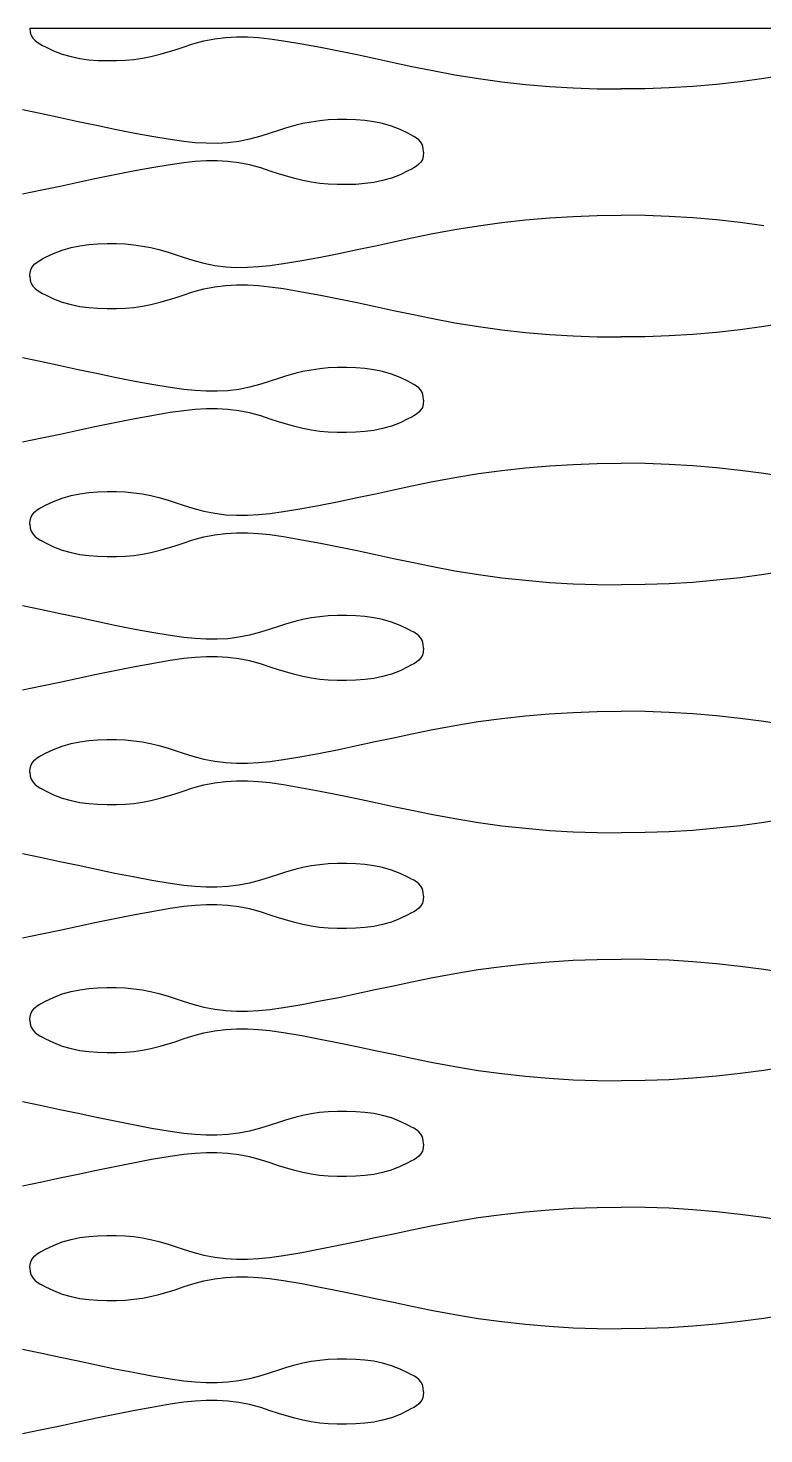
# Model space of a CAD drawing. Extents: x -53 to 53, y -73 to 73.
# Drawn here: x -13.16 to 3.17, y 0.07 to 31.25 of the extents above; entities that cross this region are included whole.
import ezdxf

# ---------------------------------------------------------------- set-up
doc = ezdxf.new("R2010")
doc.units = 0
doc.header["$MEASUREMENT"] = 0
doc.layers.get('0').update_dxf_attribs({"linetype": 'CONTINUOUS'})

msp = doc.modelspace()

# ---------------------------------------------------------------- linework, layer by layer
for p, q in [((-13.118, 31.248), (-13.111, 31.16)), ((-13.118, 31.248), (13.118, 31.248)), ((-13.111, 31.16), (-13.089, 31.087)), ((-13.089, 31.087), (-13.056, 31.028)), ((-13.056, 31.028), (-13.012, 30.978)), ((-13.012, 30.978), (-12.96, 30.936)), ((-12.96, 30.936), (-12.901, 30.899)), ((-12.901, 30.899), (-12.837, 30.865)), ((-9.715, 30.827), (-9.501, 30.898)), ((-9.501, 30.898), (-9.257, 30.963)), ((-9.257, 30.963), (-9.015, 31.01)), ((-9.015, 31.01), (-8.774, 31.04)), ((-8.774, 31.04), (-8.533, 31.054)), ((-8.533, 31.054), (-8.29, 31.053)), ((-8.29, 31.053), (-8.046, 31.039)), ((-8.046, 31.039), (-7.798, 31.013)), ((-7.798, 31.013), (-7.493, 30.969)), ((-7.493, 30.969), (-7.083, 30.901)), ((-7.083, 30.901), (-6.674, 30.826)), ((-12.837, 30.865), (-12.77, 30.83)), ((-12.77, 30.83), (-12.596, 30.746)), ((-12.596, 30.746), (-12.401, 30.671)), ((-12.401, 30.671), (-12.205, 30.615)), ((-12.205, 30.615), (-12.009, 30.574)), ((-12.009, 30.574), (-11.811, 30.548)), ((-10.81, 30.553), (-10.623, 30.581)), ((-10.623, 30.581), (-10.439, 30.617)), ((-10.439, 30.617), (-10.256, 30.661)), ((-10.256, 30.661), (-10.075, 30.712)), ((-10.075, 30.712), (-9.895, 30.767)), ((-9.895, 30.767), (-9.715, 30.827)), ((-6.674, 30.826), (-6.267, 30.745)), ((-6.267, 30.745), (-5.86, 30.66)), ((-5.86, 30.66), (-5.454, 30.574)), ((-5.454, 30.574), (-5.048, 30.487)), ((-11.811, 30.548), (-11.611, 30.533)), ((-11.611, 30.533), (-11.408, 30.527)), ((-11.408, 30.527), (-11.201, 30.528)), ((-11.201, 30.528), (-11.001, 30.535)), ((-11.001, 30.535), (-10.81, 30.553)), ((-5.048, 30.487), (-4.642, 30.4)), ((-4.642, 30.4), (-4.216, 30.312)), ((-4.216, 30.312), (-3.692, 30.214)), ((-3.692, 30.214), (-3.168, 30.13)), ((-3.168, 30.13), (-2.644, 30.058)), ((-2.644, 30.058), (-2.118, 30)), ((-2.118, 30), (-1.592, 29.955)), ((-1.592, 29.955), (-1.064, 29.924)), ((1.592, 29.955), (1.064, 29.924)), ((2.119, 30), (1.592, 29.955)), ((2.644, 30.058), (2.119, 30)), ((3.169, 30.13), (2.644, 30.058)), ((3.692, 30.214), (3.169, 30.13)), ((-1.064, 29.924), (-0.533, 29.904)), ((-0.533, 29.904), (0, 29.898)), ((0.534, 29.904), (0, 29.898)), ((1.064, 29.924), (0.534, 29.904)), ((-12.857, 29.346), (-13.283, 29.434)), ((-12.451, 29.259), (-12.857, 29.346)), ((-12.045, 29.172), (-12.451, 29.259)), ((-11.639, 29.085), (-12.045, 29.172)), ((-11.233, 29.001), (-11.639, 29.085)), ((-10.826, 28.92), (-11.233, 29.001)), ((-7.424, 29.034), (-7.604, 28.978)), ((-7.243, 29.085), (-7.424, 29.034)), ((-7.061, 29.129), (-7.243, 29.085)), ((-6.876, 29.165), (-7.061, 29.129)), ((-6.689, 29.193), (-6.876, 29.165)), ((-6.498, 29.211), (-6.689, 29.193)), ((-6.299, 29.218), (-6.498, 29.211)), ((-6.092, 29.219), (-6.299, 29.218)), ((-5.888, 29.213), (-6.092, 29.219)), ((-5.688, 29.198), (-5.888, 29.213)), ((-5.49, 29.171), (-5.688, 29.198)), ((-5.294, 29.131), (-5.49, 29.171)), ((-5.099, 29.075), (-5.294, 29.131)), ((-4.904, 29), (-5.099, 29.075)), ((-4.73, 28.916), (-4.904, 29)), ((-10.417, 28.845), (-10.826, 28.92)), ((-10.007, 28.776), (-10.417, 28.845)), ((-9.702, 28.732), (-10.007, 28.776)), ((-9.454, 28.707), (-9.702, 28.732)), ((-9.21, 28.693), (-9.454, 28.707)), ((-8.967, 28.692), (-9.21, 28.693)), ((-8.726, 28.706), (-8.967, 28.692)), ((-8.485, 28.736), (-8.726, 28.706)), ((-8.243, 28.782), (-8.485, 28.736)), ((-7.998, 28.848), (-8.243, 28.782)), ((-7.785, 28.919), (-7.998, 28.848)), ((-7.604, 28.978), (-7.785, 28.919)), ((-4.663, 28.881), (-4.73, 28.916)), ((-4.599, 28.847), (-4.663, 28.881)), ((-4.54, 28.81), (-4.599, 28.847)), ((-4.487, 28.768), (-4.54, 28.81)), ((-4.444, 28.718), (-4.487, 28.768)), ((-4.41, 28.658), (-4.444, 28.718)), ((-4.389, 28.586), (-4.41, 28.658)), ((-4.389, 28.41), (-4.41, 28.337)), ((-4.382, 28.498), (-4.389, 28.586)), ((-4.382, 28.498), (-4.389, 28.41)), ((-10.826, 28.076), (-11.233, 27.995)), ((-10.417, 28.151), (-10.826, 28.076)), ((-10.007, 28.219), (-10.417, 28.151)), ((-9.702, 28.263), (-10.007, 28.219)), ((-9.454, 28.289), (-9.702, 28.263)), ((-9.21, 28.303), (-9.454, 28.289)), ((-8.967, 28.304), (-9.21, 28.303)), ((-8.726, 28.29), (-8.967, 28.304)), ((-8.485, 28.26), (-8.726, 28.29)), ((-8.243, 28.213), (-8.485, 28.26)), ((-7.998, 28.148), (-8.243, 28.213)), ((-7.785, 28.077), (-7.998, 28.148)), ((-7.604, 28.017), (-7.785, 28.077)), ((-4.73, 28.08), (-4.904, 27.996)), ((-4.663, 28.115), (-4.73, 28.08)), ((-4.599, 28.149), (-4.663, 28.115)), ((-4.54, 28.186), (-4.599, 28.149)), ((-4.487, 28.228), (-4.54, 28.186)), ((-4.444, 28.278), (-4.487, 28.228)), ((-4.41, 28.337), (-4.444, 28.278)), ((-12.045, 27.824), (-12.451, 27.737)), ((-11.639, 27.91), (-12.045, 27.824)), ((-11.233, 27.995), (-11.639, 27.91)), ((-7.424, 27.962), (-7.604, 28.017)), ((-7.243, 27.911), (-7.424, 27.962)), ((-7.061, 27.867), (-7.243, 27.911)), ((-6.876, 27.831), (-7.061, 27.867)), ((-6.689, 27.803), (-6.876, 27.831)), ((-6.498, 27.785), (-6.689, 27.803)), ((-6.299, 27.778), (-6.498, 27.785)), ((-6.092, 27.777), (-6.299, 27.778)), ((-5.889, 27.783), (-6.092, 27.777)), ((-5.688, 27.798), (-5.889, 27.783)), ((-5.49, 27.824), (-5.688, 27.798)), ((-5.294, 27.865), (-5.49, 27.824)), ((-5.099, 27.921), (-5.294, 27.865)), ((-4.904, 27.996), (-5.099, 27.921)), ((-12.857, 27.65), (-13.284, 27.562)), ((-12.451, 27.737), (-12.857, 27.65)), ((-3.692, 26.782), (-3.168, 26.866)), ((-3.168, 26.866), (-2.644, 26.937)), ((-2.644, 26.937), (-2.119, 26.995)), ((-2.119, 26.995), (-1.592, 27.04)), ((-1.592, 27.04), (-1.064, 27.072)), ((-1.064, 27.072), (-0.533, 27.091)), ((-0.533, 27.091), (0, 27.098)), ((0.534, 27.091), (0, 27.098)), ((1.064, 27.072), (0.534, 27.091)), ((1.592, 27.04), (1.064, 27.072)), ((2.119, 26.995), (1.592, 27.04)), ((2.644, 26.937), (2.119, 26.995)), ((3.169, 26.866), (2.644, 26.937)), ((-5.454, 26.422), (-5.048, 26.509)), ((-5.048, 26.509), (-4.642, 26.596)), ((-4.642, 26.596), (-4.216, 26.684)), ((-4.216, 26.684), (-3.692, 26.782)), ((-12.77, 26.166), (-12.596, 26.25)), ((-12.596, 26.25), (-12.401, 26.325)), ((-12.401, 26.325), (-12.206, 26.381)), ((-12.206, 26.381), (-12.01, 26.421)), ((-12.01, 26.421), (-11.812, 26.448)), ((-11.812, 26.448), (-11.611, 26.463)), ((-11.611, 26.463), (-11.408, 26.469)), ((-11.408, 26.469), (-11.201, 26.468)), ((-11.201, 26.468), (-11.002, 26.461)), ((-11.002, 26.461), (-10.811, 26.443)), ((-10.811, 26.443), (-10.624, 26.415)), ((-10.624, 26.415), (-10.439, 26.379)), ((-10.439, 26.379), (-10.257, 26.335)), ((-10.257, 26.335), (-10.076, 26.284)), ((-10.076, 26.284), (-9.896, 26.228)), ((-9.896, 26.228), (-9.715, 26.169)), ((-6.674, 26.17), (-6.267, 26.251)), ((-6.267, 26.251), (-5.86, 26.335)), ((-5.86, 26.335), (-5.454, 26.422)), ((-13.111, 25.836), (-13.09, 25.908)), ((-13.09, 25.908), (-13.056, 25.968)), ((-13.056, 25.968), (-13.013, 26.018)), ((-13.013, 26.018), (-12.96, 26.06)), ((-12.96, 26.06), (-12.901, 26.097)), ((-12.901, 26.097), (-12.837, 26.131)), ((-12.837, 26.131), (-12.77, 26.166)), ((-9.715, 26.169), (-9.502, 26.098)), ((-9.502, 26.098), (-9.257, 26.032)), ((-9.257, 26.032), (-9.015, 25.986)), ((-9.015, 25.986), (-8.774, 25.956)), ((-8.774, 25.956), (-8.533, 25.942)), ((-8.533, 25.942), (-8.29, 25.943)), ((-8.29, 25.943), (-8.046, 25.957)), ((-8.046, 25.957), (-7.798, 25.982)), ((-7.798, 25.982), (-7.493, 26.026)), ((-7.493, 26.026), (-7.083, 26.095)), ((-7.083, 26.095), (-6.674, 26.17)), ((-13.118, 25.748), (-13.111, 25.836)), ((-13.118, 25.748), (-13.111, 25.66)), ((-13.111, 25.66), (-13.089, 25.587)), ((-13.089, 25.587), (-13.056, 25.528)), ((-13.056, 25.528), (-13.012, 25.478)), ((-13.012, 25.478), (-12.96, 25.436)), ((-12.96, 25.436), (-12.901, 25.399)), ((-12.901, 25.399), (-12.837, 25.365)), ((-12.837, 25.365), (-12.77, 25.33)), ((-12.77, 25.33), (-12.596, 25.246)), ((-10.075, 25.212), (-9.895, 25.267)), ((-9.895, 25.267), (-9.715, 25.327)), ((-9.715, 25.327), (-9.501, 25.398)), ((-9.501, 25.398), (-9.257, 25.463)), ((-9.257, 25.463), (-9.015, 25.51)), ((-9.015, 25.51), (-8.774, 25.54)), ((-8.774, 25.54), (-8.533, 25.554)), ((-8.533, 25.554), (-8.29, 25.553)), ((-8.29, 25.553), (-8.046, 25.539)), ((-8.046, 25.539), (-7.798, 25.513)), ((-7.798, 25.513), (-7.493, 25.469)), ((-7.493, 25.469), (-7.083, 25.401)), ((-7.083, 25.401), (-6.674, 25.326)), ((-6.674, 25.326), (-6.267, 25.245)), ((-12.596, 25.246), (-12.401, 25.171)), ((-12.401, 25.171), (-12.206, 25.115)), ((-12.206, 25.115), (-12.009, 25.074)), ((-12.009, 25.074), (-11.811, 25.048)), ((-11.811, 25.048), (-11.611, 25.033)), ((-11.611, 25.033), (-11.408, 25.027)), ((-11.408, 25.027), (-11.201, 25.028)), ((-11.201, 25.028), (-11.001, 25.035)), ((-11.001, 25.035), (-10.811, 25.053)), ((-10.811, 25.053), (-10.623, 25.081)), ((-10.623, 25.081), (-10.439, 25.117)), ((-10.439, 25.117), (-10.256, 25.161)), ((-10.256, 25.161), (-10.075, 25.212)), ((-6.267, 25.245), (-5.86, 25.16)), ((-5.86, 25.16), (-5.454, 25.074)), ((-5.454, 25.074), (-5.048, 24.987)), ((-5.048, 24.987), (-4.642, 24.9)), ((-4.642, 24.9), (-4.216, 24.812)), ((-4.216, 24.812), (-3.692, 24.714)), ((-3.692, 24.714), (-3.168, 24.63)), ((3.692, 24.714), (3.168, 24.63)), ((-3.168, 24.63), (-2.644, 24.558)), ((-2.644, 24.558), (-2.119, 24.5)), ((-2.119, 24.5), (-1.592, 24.455)), ((-1.592, 24.455), (-1.064, 24.424)), ((-1.064, 24.424), (-0.533, 24.404)), ((-0.533, 24.404), (0, 24.398)), ((0.533, 24.404), (0, 24.398)), ((1.064, 24.424), (0.533, 24.404)), ((1.592, 24.455), (1.064, 24.424)), ((2.119, 24.5), (1.592, 24.455)), ((2.644, 24.558), (2.119, 24.5)), ((3.168, 24.63), (2.644, 24.558)), ((-12.857, 23.846), (-13.284, 23.934)), ((-12.451, 23.759), (-12.857, 23.846)), ((-12.045, 23.672), (-12.451, 23.759)), ((-6.498, 23.711), (-6.689, 23.693)), ((-6.299, 23.718), (-6.498, 23.711)), ((-6.092, 23.719), (-6.299, 23.718)), ((-5.889, 23.713), (-6.092, 23.719)), ((-5.688, 23.698), (-5.889, 23.713)), ((-5.49, 23.671), (-5.688, 23.698)), ((-11.639, 23.585), (-12.045, 23.672)), ((-11.233, 23.501), (-11.639, 23.585)), ((-10.826, 23.42), (-11.233, 23.501)), ((-10.417, 23.345), (-10.826, 23.42)), ((-7.785, 23.419), (-7.998, 23.348)), ((-7.605, 23.478), (-7.785, 23.419)), ((-7.424, 23.534), (-7.605, 23.478)), ((-7.243, 23.585), (-7.424, 23.534)), ((-7.061, 23.629), (-7.243, 23.585)), ((-6.876, 23.665), (-7.061, 23.629)), ((-6.689, 23.693), (-6.876, 23.665)), ((-5.294, 23.631), (-5.49, 23.671)), ((-5.099, 23.575), (-5.294, 23.631)), ((-4.904, 23.5), (-5.099, 23.575)), ((-4.73, 23.416), (-4.904, 23.5)), ((-4.663, 23.381), (-4.73, 23.416)), ((-10.007, 23.276), (-10.417, 23.345)), ((-9.702, 23.232), (-10.007, 23.276)), ((-9.454, 23.207), (-9.702, 23.232)), ((-9.21, 23.193), (-9.454, 23.207)), ((-8.967, 23.192), (-9.21, 23.193)), ((-8.726, 23.206), (-8.967, 23.192)), ((-8.485, 23.236), (-8.726, 23.206)), ((-8.243, 23.282), (-8.485, 23.236)), ((-7.998, 23.348), (-8.243, 23.282)), ((-4.599, 23.347), (-4.663, 23.381)), ((-4.54, 23.31), (-4.599, 23.347)), ((-4.488, 23.268), (-4.54, 23.31)), ((-4.444, 23.218), (-4.488, 23.268)), ((-4.411, 23.158), (-4.444, 23.218)), ((-4.389, 23.086), (-4.411, 23.158)), ((-4.382, 22.998), (-4.389, 23.086)), ((-9.702, 22.763), (-10.007, 22.719)), ((-9.454, 22.789), (-9.702, 22.763)), ((-9.21, 22.803), (-9.454, 22.789)), ((-8.967, 22.804), (-9.21, 22.803)), ((-8.726, 22.79), (-8.967, 22.804)), ((-8.485, 22.76), (-8.726, 22.79)), ((-4.444, 22.778), (-4.488, 22.728)), ((-4.411, 22.837), (-4.444, 22.778)), ((-4.389, 22.91), (-4.411, 22.837)), ((-4.382, 22.998), (-4.389, 22.91)), ((-11.233, 22.495), (-11.64, 22.41)), ((-10.826, 22.576), (-11.233, 22.495)), ((-10.417, 22.651), (-10.826, 22.576)), ((-10.007, 22.719), (-10.417, 22.651)), ((-8.243, 22.713), (-8.485, 22.76)), ((-7.998, 22.648), (-8.243, 22.713)), ((-7.785, 22.577), (-7.998, 22.648)), ((-7.605, 22.517), (-7.785, 22.577)), ((-7.424, 22.462), (-7.605, 22.517)), ((-7.243, 22.411), (-7.424, 22.462)), ((-4.904, 22.496), (-5.099, 22.421)), ((-4.73, 22.58), (-4.904, 22.496)), ((-4.663, 22.615), (-4.73, 22.58)), ((-4.599, 22.649), (-4.663, 22.615)), ((-4.54, 22.686), (-4.599, 22.649)), ((-4.488, 22.728), (-4.54, 22.686)), ((-12.858, 22.15), (-13.284, 22.062)), ((-12.451, 22.237), (-12.858, 22.15)), ((-12.046, 22.324), (-12.451, 22.237)), ((-11.64, 22.41), (-12.046, 22.324)), ((-7.061, 22.367), (-7.243, 22.411)), ((-6.876, 22.331), (-7.061, 22.367)), ((-6.689, 22.303), (-6.876, 22.331)), ((-6.499, 22.285), (-6.689, 22.303)), ((-6.299, 22.278), (-6.499, 22.285)), ((-6.092, 22.277), (-6.299, 22.278)), ((-5.889, 22.283), (-6.092, 22.277)), ((-5.688, 22.298), (-5.889, 22.283)), ((-5.49, 22.324), (-5.688, 22.298)), ((-5.294, 22.365), (-5.49, 22.324)), ((-5.099, 22.421), (-5.294, 22.365)), ((-2.119, 21.495), (-1.592, 21.54)), ((-1.592, 21.54), (-1.064, 21.572)), ((-1.064, 21.572), (-0.533, 21.591)), ((-0.533, 21.591), (0, 21.598)), ((0.533, 21.591), (0, 21.598)), ((1.064, 21.572), (0.533, 21.591)), ((1.592, 21.54), (1.064, 21.572)), ((2.119, 21.495), (1.592, 21.54)), ((-4.216, 21.184), (-3.692, 21.282)), ((-3.692, 21.282), (-3.168, 21.366)), ((-3.168, 21.366), (-2.644, 21.437)), ((-2.644, 21.437), (-2.119, 21.495)), ((2.644, 21.437), (2.119, 21.495)), ((3.168, 21.366), (2.644, 21.437)), ((3.692, 21.282), (3.168, 21.366)), ((-12.206, 20.881), (-12.01, 20.921)), ((-12.01, 20.921), (-11.812, 20.948)), ((-11.812, 20.948), (-11.612, 20.963)), ((-11.612, 20.963), (-11.408, 20.969)), ((-11.408, 20.969), (-11.201, 20.968)), ((-11.201, 20.968), (-11.002, 20.961)), ((-11.002, 20.961), (-10.811, 20.943)), ((-10.811, 20.943), (-10.624, 20.915)), ((-10.624, 20.915), (-10.439, 20.879)), ((-5.86, 20.835), (-5.454, 20.922)), ((-5.454, 20.922), (-5.048, 21.009)), ((-5.048, 21.009), (-4.642, 21.096)), ((-4.642, 21.096), (-4.216, 21.184)), ((-12.961, 20.56), (-12.902, 20.597)), ((-12.902, 20.597), (-12.838, 20.631)), ((-12.838, 20.631), (-12.77, 20.666)), ((-12.77, 20.666), (-12.596, 20.75)), ((-12.596, 20.75), (-12.401, 20.825)), ((-12.401, 20.825), (-12.206, 20.881)), ((-10.439, 20.879), (-10.257, 20.835)), ((-10.257, 20.835), (-10.076, 20.784)), ((-10.076, 20.784), (-9.896, 20.728)), ((-9.896, 20.728), (-9.715, 20.669)), ((-9.715, 20.669), (-9.502, 20.598)), ((-9.502, 20.598), (-9.258, 20.532)), ((-7.493, 20.526), (-7.083, 20.595)), ((-7.083, 20.595), (-6.675, 20.67)), ((-6.675, 20.67), (-6.267, 20.751)), ((-6.267, 20.751), (-5.86, 20.835)), ((-13.118, 20.248), (-13.111, 20.336)), ((-13.111, 20.336), (-13.09, 20.408)), ((-13.09, 20.408), (-13.056, 20.468)), ((-13.056, 20.468), (-13.013, 20.518)), ((-13.013, 20.518), (-12.961, 20.56)), ((-9.258, 20.532), (-9.015, 20.486)), ((-9.015, 20.486), (-8.774, 20.456)), ((-8.774, 20.456), (-8.533, 20.442)), ((-8.533, 20.442), (-8.29, 20.443)), ((-8.29, 20.443), (-8.046, 20.457)), ((-8.046, 20.457), (-7.798, 20.482)), ((-7.798, 20.482), (-7.493, 20.526)), ((-13.118, 20.248), (-13.111, 20.16)), ((-13.111, 20.16), (-13.09, 20.087)), ((-13.09, 20.087), (-13.056, 20.028)), ((-13.056, 20.028), (-13.013, 19.978)), ((-13.013, 19.978), (-12.96, 19.936)), ((-9.502, 19.898), (-9.257, 19.963)), ((-9.257, 19.963), (-9.015, 20.01)), ((-9.015, 20.01), (-8.774, 20.04)), ((-8.774, 20.04), (-8.533, 20.054)), ((-8.533, 20.054), (-8.29, 20.053)), ((-8.29, 20.053), (-8.046, 20.039)), ((-8.046, 20.039), (-7.798, 20.013)), ((-7.798, 20.013), (-7.493, 19.969)), ((-7.493, 19.969), (-7.083, 19.901)), ((-12.96, 19.936), (-12.901, 19.899)), ((-12.901, 19.899), (-12.837, 19.865)), ((-12.837, 19.865), (-12.77, 19.83)), ((-12.77, 19.83), (-12.596, 19.746)), ((-12.596, 19.746), (-12.401, 19.671)), ((-12.401, 19.671), (-12.206, 19.615)), ((-10.439, 19.617), (-10.257, 19.661)), ((-10.257, 19.661), (-10.076, 19.712)), ((-10.076, 19.712), (-9.895, 19.767)), ((-9.895, 19.767), (-9.715, 19.827)), ((-9.715, 19.827), (-9.502, 19.898)), ((-7.083, 19.901), (-6.674, 19.826)), ((-6.674, 19.826), (-6.267, 19.745)), ((-6.267, 19.745), (-5.86, 19.66)), ((-5.86, 19.66), (-5.454, 19.574)), ((-12.206, 19.615), (-12.01, 19.574)), ((-12.01, 19.574), (-11.812, 19.548)), ((-11.812, 19.548), (-11.611, 19.533)), ((-11.611, 19.533), (-11.408, 19.527)), ((-11.408, 19.527), (-11.201, 19.528)), ((-11.201, 19.528), (-11.002, 19.535)), ((-11.002, 19.535), (-10.811, 19.553)), ((-10.811, 19.553), (-10.624, 19.581)), ((-10.624, 19.581), (-10.439, 19.617)), ((-5.454, 19.574), (-5.048, 19.487)), ((-5.048, 19.487), (-4.642, 19.4)), ((-4.642, 19.4), (-4.216, 19.312)), ((-4.216, 19.312), (-3.692, 19.214)), ((-3.692, 19.214), (-3.168, 19.13)), ((-3.168, 19.13), (-2.644, 19.058)), ((-2.644, 19.058), (-2.119, 19)), ((2.644, 19.058), (2.119, 19)), ((3.168, 19.13), (2.644, 19.058)), ((3.692, 19.214), (3.168, 19.13)), ((-2.119, 19), (-1.592, 18.955)), ((-1.592, 18.955), (-1.064, 18.924)), ((-1.064, 18.924), (-0.533, 18.904)), ((-0.533, 18.904), (0, 18.898)), ((0.533, 18.904), (0, 18.898)), ((1.064, 18.924), (0.533, 18.904)), ((1.592, 18.955), (1.064, 18.924)), ((2.119, 19), (1.592, 18.955)), ((-12.858, 18.346), (-13.284, 18.434)), ((-12.451, 18.259), (-12.858, 18.346)), ((-12.046, 18.172), (-12.451, 18.259)), ((-11.64, 18.085), (-12.046, 18.172)), ((-11.233, 18.001), (-11.64, 18.085)), ((-7.243, 18.085), (-7.424, 18.034)), ((-7.061, 18.129), (-7.243, 18.085)), ((-6.876, 18.165), (-7.061, 18.129)), ((-6.689, 18.193), (-6.876, 18.165)), ((-6.499, 18.211), (-6.689, 18.193)), ((-6.299, 18.218), (-6.499, 18.211)), ((-6.092, 18.219), (-6.299, 18.218)), ((-5.889, 18.213), (-6.092, 18.219)), ((-5.688, 18.198), (-5.889, 18.213)), ((-5.49, 18.171), (-5.688, 18.198)), ((-5.294, 18.131), (-5.49, 18.171)), ((-5.099, 18.075), (-5.294, 18.131)), ((-10.826, 17.92), (-11.233, 18.001)), ((-10.417, 17.845), (-10.826, 17.92)), ((-10.007, 17.776), (-10.417, 17.845)), ((-9.702, 17.732), (-10.007, 17.776)), ((-8.243, 17.782), (-8.485, 17.736)), ((-7.999, 17.848), (-8.243, 17.782)), ((-7.785, 17.919), (-7.999, 17.848)), ((-7.605, 17.978), (-7.785, 17.919)), ((-7.424, 18.034), (-7.605, 17.978)), ((-4.904, 18), (-5.099, 18.075)), ((-4.73, 17.916), (-4.904, 18)), ((-4.663, 17.881), (-4.73, 17.916)), ((-4.599, 17.847), (-4.663, 17.881)), ((-4.54, 17.81), (-4.599, 17.847)), ((-4.488, 17.768), (-4.54, 17.81)), ((-9.454, 17.707), (-9.702, 17.732)), ((-9.21, 17.693), (-9.454, 17.707)), ((-8.967, 17.692), (-9.21, 17.693)), ((-8.726, 17.706), (-8.967, 17.692)), ((-8.485, 17.736), (-8.726, 17.706)), ((-4.444, 17.718), (-4.488, 17.768)), ((-4.411, 17.658), (-4.444, 17.718)), ((-4.39, 17.586), (-4.411, 17.658)), ((-4.382, 17.498), (-4.39, 17.586)), ((-4.382, 17.498), (-4.39, 17.41)), ((-10.417, 17.151), (-10.826, 17.076)), ((-10.007, 17.219), (-10.417, 17.151)), ((-9.702, 17.263), (-10.007, 17.219)), ((-9.454, 17.289), (-9.702, 17.263)), ((-9.21, 17.303), (-9.454, 17.289)), ((-8.967, 17.304), (-9.21, 17.303)), ((-8.726, 17.29), (-8.967, 17.304)), ((-8.485, 17.26), (-8.726, 17.29)), ((-8.243, 17.213), (-8.485, 17.26)), ((-7.999, 17.148), (-8.243, 17.213)), ((-4.599, 17.149), (-4.663, 17.115)), ((-4.54, 17.186), (-4.599, 17.149)), ((-4.488, 17.228), (-4.54, 17.186)), ((-4.444, 17.278), (-4.488, 17.228)), ((-4.411, 17.337), (-4.444, 17.278)), ((-4.39, 17.41), (-4.411, 17.337)), ((-11.64, 16.91), (-12.046, 16.824)), ((-11.233, 16.995), (-11.64, 16.91)), ((-10.826, 17.076), (-11.233, 16.995)), ((-7.785, 17.077), (-7.999, 17.148)), ((-7.605, 17.017), (-7.785, 17.077)), ((-7.424, 16.962), (-7.605, 17.017)), ((-7.243, 16.911), (-7.424, 16.962)), ((-7.061, 16.867), (-7.243, 16.911)), ((-6.877, 16.831), (-7.061, 16.867)), ((-5.294, 16.865), (-5.491, 16.824)), ((-5.099, 16.921), (-5.294, 16.865)), ((-4.904, 16.996), (-5.099, 16.921)), ((-4.73, 17.08), (-4.904, 16.996)), ((-4.663, 17.115), (-4.73, 17.08)), ((-12.858, 16.65), (-13.284, 16.562)), ((-12.452, 16.737), (-12.858, 16.65)), ((-12.046, 16.824), (-12.452, 16.737)), ((-6.689, 16.803), (-6.877, 16.831)), ((-6.499, 16.785), (-6.689, 16.803)), ((-6.3, 16.778), (-6.499, 16.785)), ((-6.092, 16.777), (-6.3, 16.778)), ((-5.889, 16.783), (-6.092, 16.777)), ((-5.689, 16.798), (-5.889, 16.783)), ((-5.491, 16.824), (-5.689, 16.798)), ((-3.169, 15.866), (-2.644, 15.937)), ((-2.644, 15.937), (-2.119, 15.995)), ((-2.119, 15.995), (-1.593, 16.04)), ((-1.593, 16.04), (-1.064, 16.072)), ((-1.064, 16.072), (-0.533, 16.091)), ((-0.533, 16.091), (0, 16.098)), ((0.533, 16.091), (0, 16.098)), ((1.064, 16.072), (0.533, 16.091)), ((1.592, 16.04), (1.064, 16.072)), ((2.119, 15.995), (1.592, 16.04)), ((2.644, 15.937), (2.119, 15.995)), ((3.168, 15.866), (2.644, 15.937)), ((-5.049, 15.509), (-4.643, 15.596)), ((-4.643, 15.596), (-4.216, 15.684)), ((-4.216, 15.684), (-3.692, 15.782)), ((-3.692, 15.782), (-3.169, 15.866)), ((3.692, 15.782), (3.168, 15.866)), ((-12.596, 15.25), (-12.402, 15.325)), ((-12.402, 15.325), (-12.206, 15.381)), ((-12.206, 15.381), (-12.01, 15.421)), ((-12.01, 15.421), (-11.812, 15.448)), ((-11.812, 15.448), (-11.612, 15.463)), ((-11.612, 15.463), (-11.409, 15.469)), ((-11.409, 15.469), (-11.201, 15.468)), ((-11.201, 15.468), (-11.002, 15.461)), ((-11.002, 15.461), (-10.811, 15.443)), ((-10.811, 15.443), (-10.624, 15.415)), ((-10.624, 15.415), (-10.44, 15.379)), ((-10.44, 15.379), (-10.257, 15.335)), ((-10.257, 15.335), (-10.076, 15.284)), ((-10.076, 15.284), (-9.896, 15.228)), ((-6.267, 15.251), (-5.861, 15.335)), ((-5.861, 15.335), (-5.455, 15.422)), ((-5.455, 15.422), (-5.049, 15.509)), ((-13.09, 14.908), (-13.057, 14.968)), ((-13.057, 14.968), (-13.013, 15.018)), ((-13.013, 15.018), (-12.961, 15.06)), ((-12.961, 15.06), (-12.902, 15.097)), ((-12.902, 15.097), (-12.838, 15.131)), ((-12.838, 15.131), (-12.77, 15.166)), ((-12.77, 15.166), (-12.596, 15.25)), ((-9.896, 15.228), (-9.716, 15.169)), ((-9.716, 15.169), (-9.502, 15.098)), ((-9.502, 15.098), (-9.258, 15.032)), ((-9.258, 15.032), (-9.016, 14.986)), ((-9.016, 14.986), (-8.774, 14.956)), ((-8.046, 14.957), (-7.798, 14.982)), ((-7.798, 14.982), (-7.494, 15.026)), ((-7.494, 15.026), (-7.083, 15.095)), ((-7.083, 15.095), (-6.675, 15.17)), ((-6.675, 15.17), (-6.267, 15.251)), ((-13.119, 14.748), (-13.111, 14.836)), ((-13.119, 14.748), (-13.111, 14.66)), ((-13.111, 14.836), (-13.09, 14.908)), ((-13.111, 14.66), (-13.09, 14.587)), ((-8.774, 14.956), (-8.533, 14.942)), ((-8.533, 14.942), (-8.291, 14.943)), ((-8.291, 14.943), (-8.046, 14.957)), ((-13.09, 14.587), (-13.056, 14.528)), ((-13.056, 14.528), (-13.013, 14.478)), ((-13.013, 14.478), (-12.961, 14.436)), ((-12.961, 14.436), (-12.902, 14.399)), ((-12.902, 14.399), (-12.837, 14.365)), ((-12.837, 14.365), (-12.77, 14.33)), ((-9.715, 14.327), (-9.502, 14.398)), ((-9.502, 14.398), (-9.258, 14.463)), ((-9.258, 14.463), (-9.015, 14.51)), ((-9.015, 14.51), (-8.774, 14.54)), ((-8.774, 14.54), (-8.533, 14.554)), ((-8.533, 14.554), (-8.291, 14.553)), ((-8.291, 14.553), (-8.046, 14.539)), ((-8.046, 14.539), (-7.798, 14.513)), ((-7.798, 14.513), (-7.493, 14.469)), ((-7.493, 14.469), (-7.083, 14.401)), ((-7.083, 14.401), (-6.675, 14.326)), ((-12.77, 14.33), (-12.596, 14.246)), ((-12.596, 14.246), (-12.401, 14.171)), ((-12.401, 14.171), (-12.206, 14.115)), ((-12.206, 14.115), (-12.01, 14.074)), ((-12.01, 14.074), (-11.812, 14.048)), ((-11.812, 14.048), (-11.611, 14.033)), ((-11.611, 14.033), (-11.408, 14.027)), ((-11.201, 14.028), (-11.002, 14.035)), ((-11.002, 14.035), (-10.811, 14.053)), ((-10.811, 14.053), (-10.624, 14.081)), ((-10.624, 14.081), (-10.439, 14.117)), ((-10.439, 14.117), (-10.257, 14.161)), ((-10.257, 14.161), (-10.076, 14.212)), ((-10.076, 14.212), (-9.896, 14.267)), ((-9.896, 14.267), (-9.715, 14.327)), ((-6.675, 14.326), (-6.267, 14.245)), ((-6.267, 14.245), (-5.861, 14.16)), ((-5.861, 14.16), (-5.454, 14.074)), ((-5.454, 14.074), (-5.049, 13.987)), ((-11.408, 14.027), (-11.201, 14.028)), ((-5.049, 13.987), (-4.643, 13.9)), ((-4.643, 13.9), (-4.216, 13.812)), ((-4.216, 13.812), (-3.692, 13.714)), ((-3.692, 13.714), (-3.168, 13.63)), ((-3.168, 13.63), (-2.644, 13.558)), ((-2.644, 13.558), (-2.119, 13.5)), ((-2.119, 13.5), (-1.592, 13.455)), ((-1.592, 13.455), (-1.064, 13.424)), ((-1.064, 13.424), (-0.533, 13.404)), ((1.064, 13.424), (0.533, 13.404)), ((1.592, 13.455), (1.064, 13.424)), ((2.118, 13.5), (1.592, 13.455)), ((2.644, 13.558), (2.118, 13.5)), ((3.168, 13.63), (2.644, 13.558)), ((3.692, 13.714), (3.168, 13.63)), ((-0.533, 13.404), (0, 13.398)), ((0.533, 13.404), (0, 13.398)), ((-12.858, 12.846), (-13.284, 12.934)), ((-12.452, 12.759), (-12.858, 12.846)), ((-12.046, 12.672), (-12.452, 12.759)), ((-11.64, 12.585), (-12.046, 12.672)), ((-11.233, 12.501), (-11.64, 12.585)), ((-10.826, 12.42), (-11.233, 12.501)), ((-7.605, 12.478), (-7.785, 12.419)), ((-7.425, 12.534), (-7.605, 12.478)), ((-7.244, 12.585), (-7.425, 12.534)), ((-7.061, 12.629), (-7.244, 12.585)), ((-6.877, 12.665), (-7.061, 12.629)), ((-6.689, 12.693), (-6.877, 12.665)), ((-6.499, 12.711), (-6.689, 12.693)), ((-6.299, 12.718), (-6.499, 12.711)), ((-6.092, 12.719), (-6.299, 12.718)), ((-5.889, 12.713), (-6.092, 12.719)), ((-5.689, 12.698), (-5.889, 12.713)), ((-5.491, 12.671), (-5.689, 12.698)), ((-5.294, 12.631), (-5.491, 12.671)), ((-5.099, 12.575), (-5.294, 12.631)), ((-4.904, 12.5), (-5.099, 12.575)), ((-4.73, 12.416), (-4.904, 12.5)), ((-10.417, 12.345), (-10.826, 12.42)), ((-10.007, 12.276), (-10.417, 12.345)), ((-9.703, 12.232), (-10.007, 12.276)), ((-9.455, 12.207), (-9.703, 12.232)), ((-9.21, 12.193), (-9.455, 12.207)), ((-8.968, 12.192), (-9.21, 12.193)), ((-8.726, 12.206), (-8.968, 12.192)), ((-8.485, 12.236), (-8.726, 12.206)), ((-8.243, 12.282), (-8.485, 12.236)), ((-7.999, 12.348), (-8.243, 12.282)), ((-7.785, 12.419), (-7.999, 12.348)), ((-4.663, 12.381), (-4.73, 12.416)), ((-4.599, 12.347), (-4.663, 12.381)), ((-4.54, 12.31), (-4.599, 12.347)), ((-4.488, 12.268), (-4.54, 12.31)), ((-4.444, 12.218), (-4.488, 12.268)), ((-4.411, 12.158), (-4.444, 12.218)), ((-4.39, 12.086), (-4.411, 12.158)), ((-4.39, 11.91), (-4.411, 11.837)), ((-4.382, 11.998), (-4.39, 12.086)), ((-4.382, 11.998), (-4.39, 11.91)), ((-10.826, 11.576), (-11.233, 11.495)), ((-10.417, 11.651), (-10.826, 11.576)), ((-10.007, 11.719), (-10.417, 11.651)), ((-9.703, 11.763), (-10.007, 11.719)), ((-9.455, 11.789), (-9.703, 11.763)), ((-9.21, 11.803), (-9.455, 11.789)), ((-8.968, 11.804), (-9.21, 11.803)), ((-8.726, 11.79), (-8.968, 11.804)), ((-8.485, 11.76), (-8.726, 11.79)), ((-8.243, 11.713), (-8.485, 11.76)), ((-7.999, 11.648), (-8.243, 11.713)), ((-7.785, 11.577), (-7.999, 11.648)), ((-7.605, 11.517), (-7.785, 11.577)), ((-4.73, 11.58), (-4.904, 11.496)), ((-4.663, 11.615), (-4.73, 11.58)), ((-4.599, 11.649), (-4.663, 11.615)), ((-4.54, 11.686), (-4.599, 11.649)), ((-4.488, 11.728), (-4.54, 11.686)), ((-4.444, 11.778), (-4.488, 11.728)), ((-4.411, 11.837), (-4.444, 11.778)), ((-12.452, 11.237), (-12.858, 11.15)), ((-12.046, 11.324), (-12.452, 11.237)), ((-11.64, 11.41), (-12.046, 11.324)), ((-11.233, 11.495), (-11.64, 11.41)), ((-7.425, 11.462), (-7.605, 11.517)), ((-7.244, 11.411), (-7.425, 11.462)), ((-7.061, 11.367), (-7.244, 11.411)), ((-6.877, 11.331), (-7.061, 11.367)), ((-6.69, 11.303), (-6.877, 11.331)), ((-6.499, 11.285), (-6.69, 11.303)), ((-6.3, 11.278), (-6.499, 11.285)), ((-6.093, 11.277), (-6.3, 11.278)), ((-5.889, 11.283), (-6.093, 11.277)), ((-5.689, 11.298), (-5.889, 11.283)), ((-5.491, 11.324), (-5.689, 11.298)), ((-5.295, 11.365), (-5.491, 11.324)), ((-5.099, 11.421), (-5.295, 11.365)), ((-4.904, 11.496), (-5.099, 11.421)), ((-12.858, 11.15), (-13.284, 11.062)), ((-3.693, 10.282), (-3.169, 10.366)), ((-3.169, 10.366), (-2.644, 10.437)), ((-2.644, 10.437), (-2.119, 10.495)), ((-2.119, 10.495), (-1.593, 10.54)), ((-1.593, 10.54), (-1.064, 10.572)), ((-1.064, 10.572), (-0.534, 10.591)), ((-0.534, 10.591), (0, 10.598)), ((0.533, 10.591), (0, 10.598)), ((1.064, 10.572), (0.533, 10.591)), ((1.592, 10.54), (1.064, 10.572)), ((2.118, 10.495), (1.592, 10.54)), ((2.644, 10.437), (2.118, 10.495)), ((3.168, 10.366), (2.644, 10.437)), ((3.692, 10.282), (3.168, 10.366)), ((-5.455, 9.922), (-5.049, 10.009)), ((-5.049, 10.009), (-4.643, 10.096)), ((-4.643, 10.096), (-4.217, 10.184)), ((-4.217, 10.184), (-3.693, 10.282)), ((-12.838, 9.631), (-12.771, 9.666)), ((-12.771, 9.666), (-12.597, 9.75)), ((-12.597, 9.75), (-12.402, 9.825)), ((-12.402, 9.825), (-12.206, 9.881)), ((-12.206, 9.881), (-12.01, 9.921)), ((-12.01, 9.921), (-11.812, 9.948)), ((-11.812, 9.948), (-11.612, 9.963)), ((-11.612, 9.963), (-11.409, 9.969)), ((-11.409, 9.969), (-11.202, 9.968)), ((-11.202, 9.968), (-11.002, 9.961)), ((-11.002, 9.961), (-10.812, 9.943)), ((-10.812, 9.943), (-10.624, 9.915)), ((-10.624, 9.915), (-10.44, 9.879)), ((-10.44, 9.879), (-10.257, 9.835)), ((-10.257, 9.835), (-10.076, 9.784)), ((-10.076, 9.784), (-9.896, 9.728)), ((-9.896, 9.728), (-9.716, 9.669)), ((-9.716, 9.669), (-9.502, 9.598)), ((-7.084, 9.595), (-6.675, 9.67)), ((-6.675, 9.67), (-6.267, 9.751)), ((-6.267, 9.751), (-5.861, 9.835)), ((-5.861, 9.835), (-5.455, 9.922)), ((-13.111, 9.336), (-13.09, 9.408)), ((-13.09, 9.408), (-13.057, 9.468)), ((-13.057, 9.468), (-13.013, 9.518)), ((-13.013, 9.518), (-12.961, 9.56)), ((-12.961, 9.56), (-12.902, 9.597)), ((-12.902, 9.597), (-12.838, 9.631)), ((-9.502, 9.598), (-9.258, 9.532)), ((-9.258, 9.532), (-9.016, 9.486)), ((-9.016, 9.486), (-8.775, 9.456)), ((-8.775, 9.456), (-8.533, 9.442)), ((-8.533, 9.442), (-8.291, 9.443)), ((-8.291, 9.443), (-8.046, 9.457)), ((-8.046, 9.457), (-7.798, 9.482)), ((-7.798, 9.482), (-7.494, 9.526)), ((-7.494, 9.526), (-7.084, 9.595)), ((-13.119, 9.248), (-13.111, 9.336)), ((-13.119, 9.248), (-13.111, 9.16)), ((-13.111, 9.16), (-13.09, 9.087)), ((-13.09, 9.087), (-13.057, 9.028)), ((-8.774, 9.04), (-8.533, 9.054)), ((-8.533, 9.054), (-8.291, 9.053)), ((-8.291, 9.053), (-8.046, 9.039)), ((-13.057, 9.028), (-13.013, 8.978)), ((-13.013, 8.978), (-12.961, 8.936)), ((-12.961, 8.936), (-12.902, 8.899)), ((-12.902, 8.899), (-12.838, 8.865)), ((-12.838, 8.865), (-12.77, 8.83)), ((-12.77, 8.83), (-12.596, 8.746)), ((-12.596, 8.746), (-12.401, 8.671)), ((-10.076, 8.712), (-9.896, 8.767)), ((-9.896, 8.767), (-9.715, 8.827)), ((-9.715, 8.827), (-9.502, 8.898)), ((-9.502, 8.898), (-9.258, 8.963)), ((-9.258, 8.963), (-9.016, 9.01)), ((-9.016, 9.01), (-8.774, 9.04)), ((-8.046, 9.039), (-7.798, 9.013)), ((-7.798, 9.013), (-7.494, 8.969)), ((-7.494, 8.969), (-7.083, 8.901)), ((-7.083, 8.901), (-6.675, 8.826)), ((-6.675, 8.826), (-6.267, 8.745)), ((-6.267, 8.745), (-5.861, 8.66)), ((-12.401, 8.671), (-12.206, 8.615)), ((-12.206, 8.615), (-12.01, 8.574)), ((-12.01, 8.574), (-11.812, 8.548)), ((-11.812, 8.548), (-11.612, 8.533)), ((-11.612, 8.533), (-11.408, 8.527)), ((-11.408, 8.527), (-11.201, 8.528)), ((-11.201, 8.528), (-11.002, 8.535)), ((-11.002, 8.535), (-10.811, 8.553)), ((-10.811, 8.553), (-10.624, 8.581)), ((-10.624, 8.581), (-10.439, 8.617)), ((-10.439, 8.617), (-10.257, 8.661)), ((-10.257, 8.661), (-10.076, 8.712)), ((-5.861, 8.66), (-5.455, 8.574)), ((-5.455, 8.574), (-5.049, 8.487)), ((-5.049, 8.487), (-4.643, 8.4)), ((-4.643, 8.4), (-4.216, 8.312)), ((-4.216, 8.312), (-3.692, 8.214)), ((-3.692, 8.214), (-3.169, 8.13)), ((-3.169, 8.13), (-2.644, 8.058)), ((3.168, 8.13), (2.643, 8.058)), ((3.692, 8.214), (3.168, 8.13)), ((-2.644, 8.058), (-2.119, 8)), ((-2.119, 8), (-1.593, 7.955)), ((-1.593, 7.955), (-1.064, 7.924)), ((-1.064, 7.924), (-0.534, 7.904)), ((-0.534, 7.904), (0, 7.898)), ((0.533, 7.904), (0, 7.898)), ((1.063, 7.924), (0.533, 7.904)), ((1.592, 7.955), (1.063, 7.924)), ((2.118, 8), (1.592, 7.955)), ((2.643, 8.058), (2.118, 8)), ((-12.858, 7.346), (-13.284, 7.434)), ((-12.452, 7.259), (-12.858, 7.346)), ((-12.046, 7.172), (-12.452, 7.259)), ((-11.64, 7.085), (-12.046, 7.172)), ((-6.69, 7.193), (-6.877, 7.165)), ((-6.499, 7.211), (-6.69, 7.193)), ((-6.3, 7.218), (-6.499, 7.211)), ((-6.092, 7.219), (-6.3, 7.218)), ((-5.889, 7.213), (-6.092, 7.219)), ((-5.689, 7.198), (-5.889, 7.213)), ((-5.491, 7.171), (-5.689, 7.198)), ((-5.295, 7.131), (-5.491, 7.171)), ((-11.234, 7.001), (-11.64, 7.085)), ((-10.826, 6.92), (-11.234, 7.001)), ((-10.418, 6.845), (-10.826, 6.92)), ((-7.785, 6.919), (-7.999, 6.848)), ((-7.605, 6.978), (-7.785, 6.919)), ((-7.425, 7.034), (-7.605, 6.978)), ((-7.244, 7.085), (-7.425, 7.034)), ((-7.061, 7.129), (-7.244, 7.085)), ((-6.877, 7.165), (-7.061, 7.129)), ((-5.099, 7.075), (-5.295, 7.131)), ((-4.905, 7), (-5.099, 7.075)), ((-4.731, 6.916), (-4.905, 7)), ((-4.663, 6.881), (-4.731, 6.916)), ((-4.599, 6.847), (-4.663, 6.881)), ((-10.008, 6.776), (-10.418, 6.845)), ((-9.703, 6.732), (-10.008, 6.776)), ((-9.455, 6.707), (-9.703, 6.732)), ((-9.21, 6.693), (-9.455, 6.707)), ((-8.968, 6.692), (-9.21, 6.693)), ((-8.727, 6.706), (-8.968, 6.692)), ((-8.485, 6.736), (-8.727, 6.706)), ((-8.243, 6.782), (-8.485, 6.736)), ((-7.999, 6.848), (-8.243, 6.782)), ((-4.54, 6.81), (-4.599, 6.847)), ((-4.488, 6.768), (-4.54, 6.81)), ((-4.444, 6.718), (-4.488, 6.768)), ((-4.411, 6.658), (-4.444, 6.718)), ((-4.39, 6.586), (-4.411, 6.658)), ((-4.382, 6.498), (-4.39, 6.586)), ((-9.703, 6.263), (-10.008, 6.219)), ((-9.455, 6.289), (-9.703, 6.263)), ((-9.21, 6.303), (-9.455, 6.289)), ((-8.968, 6.304), (-9.21, 6.303)), ((-8.727, 6.29), (-8.968, 6.304)), ((-8.485, 6.26), (-8.727, 6.29)), ((-8.243, 6.213), (-8.485, 6.26)), ((-4.444, 6.278), (-4.488, 6.228)), ((-4.411, 6.337), (-4.444, 6.278)), ((-4.39, 6.41), (-4.411, 6.337)), ((-4.382, 6.498), (-4.39, 6.41)), ((-11.234, 5.995), (-11.64, 5.91)), ((-10.826, 6.076), (-11.234, 5.995)), ((-10.418, 6.151), (-10.826, 6.076)), ((-10.008, 6.219), (-10.418, 6.151)), ((-7.999, 6.148), (-8.243, 6.213)), ((-7.785, 6.077), (-7.999, 6.148)), ((-7.605, 6.017), (-7.785, 6.077)), ((-7.425, 5.962), (-7.605, 6.017)), ((-7.244, 5.911), (-7.425, 5.962)), ((-4.905, 5.996), (-5.1, 5.921)), ((-4.731, 6.08), (-4.905, 5.996)), ((-4.663, 6.115), (-4.731, 6.08)), ((-4.599, 6.149), (-4.663, 6.115)), ((-4.54, 6.186), (-4.599, 6.149)), ((-4.488, 6.228), (-4.54, 6.186)), ((-12.858, 5.65), (-13.284, 5.562)), ((-12.452, 5.737), (-12.858, 5.65)), ((-12.046, 5.824), (-12.452, 5.737)), ((-11.64, 5.91), (-12.046, 5.824)), ((-7.061, 5.867), (-7.244, 5.911)), ((-6.877, 5.831), (-7.061, 5.867)), ((-6.69, 5.803), (-6.877, 5.831)), ((-6.499, 5.785), (-6.69, 5.803)), ((-6.3, 5.778), (-6.499, 5.785)), ((-6.093, 5.777), (-6.3, 5.778)), ((-5.889, 5.783), (-6.093, 5.777)), ((-5.689, 5.798), (-5.889, 5.783)), ((-5.491, 5.824), (-5.689, 5.798)), ((-5.295, 5.865), (-5.491, 5.824)), ((-5.1, 5.921), (-5.295, 5.865)), ((-2.645, 4.937), (-2.119, 4.995)), ((-2.119, 4.995), (-1.593, 5.04)), ((-1.593, 5.04), (-1.064, 5.072)), ((-1.064, 5.072), (-0.534, 5.091)), ((-0.534, 5.091), (0, 5.098)), ((0.533, 5.091), (0, 5.098)), ((1.063, 5.072), (0.533, 5.091)), ((1.592, 5.04), (1.063, 5.072)), ((2.118, 4.995), (1.592, 5.04)), ((2.643, 4.937), (2.118, 4.995)), ((-4.643, 4.596), (-4.217, 4.684)), ((-4.217, 4.684), (-3.693, 4.782)), ((-3.693, 4.782), (-3.169, 4.866)), ((-3.169, 4.866), (-2.645, 4.937)), ((3.168, 4.866), (2.643, 4.937)), ((3.692, 4.782), (3.168, 4.866)), ((-12.402, 4.325), (-12.207, 4.381)), ((-12.207, 4.381), (-12.01, 4.421)), ((-12.01, 4.421), (-11.812, 4.448)), ((-11.812, 4.448), (-11.612, 4.463)), ((-11.612, 4.463), (-11.409, 4.469)), ((-11.409, 4.469), (-11.202, 4.468)), ((-11.202, 4.468), (-11.002, 4.461)), ((-11.002, 4.461), (-10.812, 4.443)), ((-10.812, 4.443), (-10.624, 4.415)), ((-10.624, 4.415), (-10.44, 4.379)), ((-10.44, 4.379), (-10.257, 4.335)), ((-5.861, 4.335), (-5.455, 4.422)), ((-5.455, 4.422), (-5.049, 4.509)), ((-5.049, 4.509), (-4.643, 4.596)), ((-13.013, 4.018), (-12.961, 4.06)), ((-12.961, 4.06), (-12.902, 4.097)), ((-12.902, 4.097), (-12.838, 4.131)), ((-12.838, 4.131), (-12.771, 4.166)), ((-12.771, 4.166), (-12.597, 4.25)), ((-12.597, 4.25), (-12.402, 4.325)), ((-10.257, 4.335), (-10.076, 4.284)), ((-10.076, 4.284), (-9.896, 4.228)), ((-9.896, 4.228), (-9.716, 4.169)), ((-9.716, 4.169), (-9.502, 4.098)), ((-9.502, 4.098), (-9.258, 4.032)), ((-7.494, 4.026), (-7.084, 4.095)), ((-7.084, 4.095), (-6.675, 4.17)), ((-6.675, 4.17), (-6.268, 4.251)), ((-6.268, 4.251), (-5.861, 4.335)), ((-13.119, 3.748), (-13.112, 3.836)), ((-13.119, 3.748), (-13.111, 3.66)), ((-13.112, 3.836), (-13.09, 3.908)), ((-13.09, 3.908), (-13.057, 3.968)), ((-13.057, 3.968), (-13.013, 4.018)), ((-9.258, 4.032), (-9.016, 3.986)), ((-9.016, 3.986), (-8.775, 3.956)), ((-8.775, 3.956), (-8.533, 3.942)), ((-8.533, 3.942), (-8.291, 3.943)), ((-8.291, 3.943), (-8.046, 3.957)), ((-8.046, 3.957), (-7.799, 3.982)), ((-7.799, 3.982), (-7.494, 4.026)), ((-13.111, 3.66), (-13.09, 3.587)), ((-13.09, 3.587), (-13.057, 3.528)), ((-13.057, 3.528), (-13.013, 3.478)), ((-13.013, 3.478), (-12.961, 3.436)), ((-12.961, 3.436), (-12.902, 3.399)), ((-9.502, 3.398), (-9.258, 3.463)), ((-9.258, 3.463), (-9.016, 3.51)), ((-9.016, 3.51), (-8.775, 3.54)), ((-8.775, 3.54), (-8.533, 3.554)), ((-8.533, 3.554), (-8.291, 3.553)), ((-8.291, 3.553), (-8.046, 3.539)), ((-8.046, 3.539), (-7.799, 3.513)), ((-7.799, 3.513), (-7.494, 3.469)), ((-7.494, 3.469), (-7.084, 3.401)), ((-12.902, 3.399), (-12.838, 3.365)), ((-12.838, 3.365), (-12.77, 3.33)), ((-12.77, 3.33), (-12.596, 3.246)), ((-12.596, 3.246), (-12.402, 3.171)), ((-12.402, 3.171), (-12.206, 3.115)), ((-10.44, 3.117), (-10.257, 3.161)), ((-10.257, 3.161), (-10.076, 3.212)), ((-10.076, 3.212), (-9.896, 3.267)), ((-9.896, 3.267), (-9.716, 3.327)), ((-9.716, 3.327), (-9.502, 3.398)), ((-7.084, 3.401), (-6.675, 3.326)), ((-6.675, 3.326), (-6.267, 3.245)), ((-6.267, 3.245), (-5.861, 3.16)), ((-5.861, 3.16), (-5.455, 3.074)), ((-12.206, 3.115), (-12.01, 3.074)), ((-12.01, 3.074), (-11.812, 3.048)), ((-11.812, 3.048), (-11.612, 3.033)), ((-11.612, 3.033), (-11.409, 3.027)), ((-11.409, 3.027), (-11.201, 3.028)), ((-11.201, 3.028), (-11.002, 3.035)), ((-11.002, 3.035), (-10.811, 3.053)), ((-10.811, 3.053), (-10.624, 3.081)), ((-10.624, 3.081), (-10.44, 3.117)), ((-5.455, 3.074), (-5.049, 2.987)), ((-5.049, 2.987), (-4.643, 2.9)), ((-4.643, 2.9), (-4.217, 2.812)), ((-4.217, 2.812), (-3.693, 2.714)), ((-3.693, 2.714), (-3.169, 2.63)), ((-3.169, 2.63), (-2.644, 2.558)), ((-2.644, 2.558), (-2.119, 2.5)), ((-2.119, 2.5), (-1.593, 2.455)), ((2.118, 2.5), (1.592, 2.455)), ((2.643, 2.558), (2.118, 2.5)), ((3.168, 2.63), (2.643, 2.558)), ((3.692, 2.714), (3.168, 2.63)), ((-1.593, 2.455), (-1.064, 2.424)), ((-1.064, 2.424), (-0.534, 2.404)), ((-0.534, 2.404), (0, 2.398)), ((0.533, 2.404), (0, 2.398)), ((1.063, 2.424), (0.533, 2.404)), ((1.592, 2.455), (1.063, 2.424)), ((-12.857, 1.852), (-13.284, 1.94)), ((-12.451, 1.766), (-12.857, 1.852)), ((-12.045, 1.678), (-12.451, 1.766)), ((-11.639, 1.592), (-12.045, 1.678)), ((-11.233, 1.507), (-11.639, 1.592)), ((-7.243, 1.591), (-7.424, 1.54)), ((-7.061, 1.635), (-7.243, 1.591)), ((-6.876, 1.672), (-7.061, 1.635)), ((-6.689, 1.699), (-6.876, 1.672)), ((-6.498, 1.717), (-6.689, 1.699)), ((-6.299, 1.724), (-6.498, 1.717)), ((-6.092, 1.725), (-6.299, 1.724)), ((-5.889, 1.719), (-6.092, 1.725)), ((-5.688, 1.704), (-5.889, 1.719)), ((-5.49, 1.678), (-5.688, 1.704)), ((-5.294, 1.638), (-5.49, 1.678)), ((-5.099, 1.581), (-5.294, 1.638)), ((-4.904, 1.506), (-5.099, 1.581)), ((-10.826, 1.427), (-11.233, 1.507)), ((-10.417, 1.351), (-10.826, 1.427)), ((-10.007, 1.283), (-10.417, 1.351)), ((-9.702, 1.239), (-10.007, 1.283)), ((-8.243, 1.289), (-8.485, 1.242)), ((-7.998, 1.354), (-8.243, 1.289)), ((-7.785, 1.425), (-7.998, 1.354)), ((-7.605, 1.485), (-7.785, 1.425)), ((-7.424, 1.54), (-7.605, 1.485)), ((-4.73, 1.422), (-4.904, 1.506)), ((-4.663, 1.388), (-4.73, 1.422)), ((-4.599, 1.353), (-4.663, 1.388)), ((-4.54, 1.316), (-4.599, 1.353)), ((-4.488, 1.274), (-4.54, 1.316)), ((-4.444, 1.225), (-4.488, 1.274)), ((-9.454, 1.213), (-9.702, 1.239)), ((-9.21, 1.199), (-9.454, 1.213)), ((-8.967, 1.198), (-9.21, 1.199)), ((-8.726, 1.212), (-8.967, 1.198)), ((-8.485, 1.242), (-8.726, 1.212)), ((-4.411, 1.165), (-4.444, 1.225)), ((-4.389, 1.092), (-4.411, 1.165)), ((-4.382, 1.004), (-4.389, 1.092)), ((-4.382, 1.004), (-4.389, 0.916)), ((-10.417, 0.657), (-10.826, 0.582)), ((-10.007, 0.726), (-10.417, 0.657)), ((-9.702, 0.77), (-10.007, 0.726)), ((-9.454, 0.796), (-9.702, 0.77)), ((-9.21, 0.809), (-9.454, 0.796)), ((-8.967, 0.81), (-9.21, 0.809)), ((-8.726, 0.796), (-8.967, 0.81)), ((-8.485, 0.767), (-8.726, 0.796)), ((-8.243, 0.72), (-8.485, 0.767)), ((-7.998, 0.654), (-8.243, 0.72)), ((-7.785, 0.583), (-7.998, 0.654)), ((-4.599, 0.655), (-4.663, 0.621)), ((-4.54, 0.692), (-4.599, 0.655)), ((-4.488, 0.734), (-4.54, 0.692)), ((-4.444, 0.784), (-4.488, 0.734)), ((-4.411, 0.844), (-4.444, 0.784)), ((-4.389, 0.916), (-4.411, 0.844)), ((-12.046, 0.33), (-12.451, 0.243)), ((-11.64, 0.417), (-12.046, 0.33)), ((-11.233, 0.501), (-11.64, 0.417)), ((-10.826, 0.582), (-11.233, 0.501)), ((-7.605, 0.524), (-7.785, 0.583)), ((-7.424, 0.468), (-7.605, 0.524)), ((-7.243, 0.418), (-7.424, 0.468)), ((-7.061, 0.373), (-7.243, 0.418)), ((-6.876, 0.337), (-7.061, 0.373)), ((-6.689, 0.309), (-6.876, 0.337)), ((-5.49, 0.331), (-5.688, 0.304)), ((-5.294, 0.371), (-5.49, 0.331)), ((-5.099, 0.427), (-5.294, 0.371)), ((-4.904, 0.502), (-5.099, 0.427)), ((-4.73, 0.586), (-4.904, 0.502)), ((-4.663, 0.621), (-4.73, 0.586)), ((-12.858, 0.156), (-13.284, 0.068)), ((-12.451, 0.243), (-12.858, 0.156)), ((-6.499, 0.291), (-6.689, 0.309)), ((-6.299, 0.284), (-6.499, 0.291)), ((-6.092, 0.283), (-6.299, 0.284)), ((-5.889, 0.289), (-6.092, 0.283)), ((-5.688, 0.304), (-5.889, 0.289))]:
    msp.add_line(p, q)

doc.saveas('drawing.dxf')
